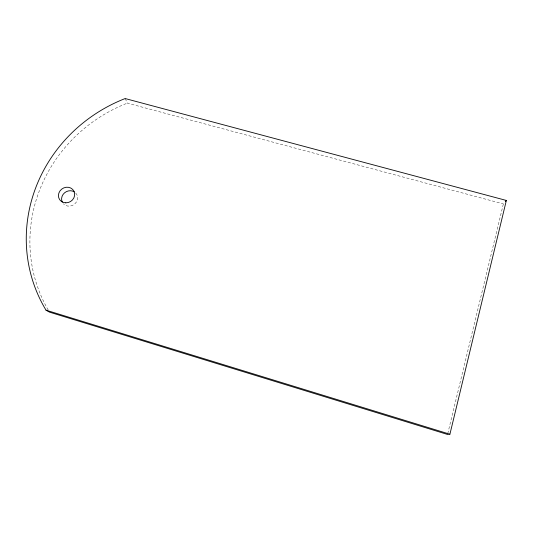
<?xml version="1.0" encoding="UTF-8"?>
<svg xmlns="http://www.w3.org/2000/svg" width="533" height="533" viewBox="0 0 533 533"><rect width="100%" height="100%" fill="white"/><g stroke="black" fill="none" stroke-linecap="round" stroke-linejoin="round"><path stroke-width="0.4" stroke-dasharray="2.67 2" d="M447.74 433.642L503.365 203.919L504.358 202.76M125.168 98.545L127.347 103.142L503.365 203.919M48.21 310.006A149.56 142.304 -25.1 0 1 127.347 103.142M75.779 193.093A8.202 7.535 -31.8 0 1 74.693 204.026A8.202 7.535 -31.8 0 1 63.394 203.786"/><path stroke-width="0.8" d="M449.905 434.222L506.35 200.448L125.168 98.545A151.652 144.13 -24.9 0 0 46.031 310.186L49.469 312.131L447.547 434.455L449.905 434.222L46.031 310.186M505.357 201.607L506.35 200.448M62.288 202.154A8.202 7.535 -31.8 0 1 64.506 192.873A8.202 7.535 -31.8 0 1 74.254 191.84M65.792 202.84A8.315 7.622 -31.7 0 0 73.96 191.234A8.315 7.622 -31.7 0 0 59.943 190.987A8.315 7.622 -31.7 0 0 65.792 202.84"/></g></svg>
